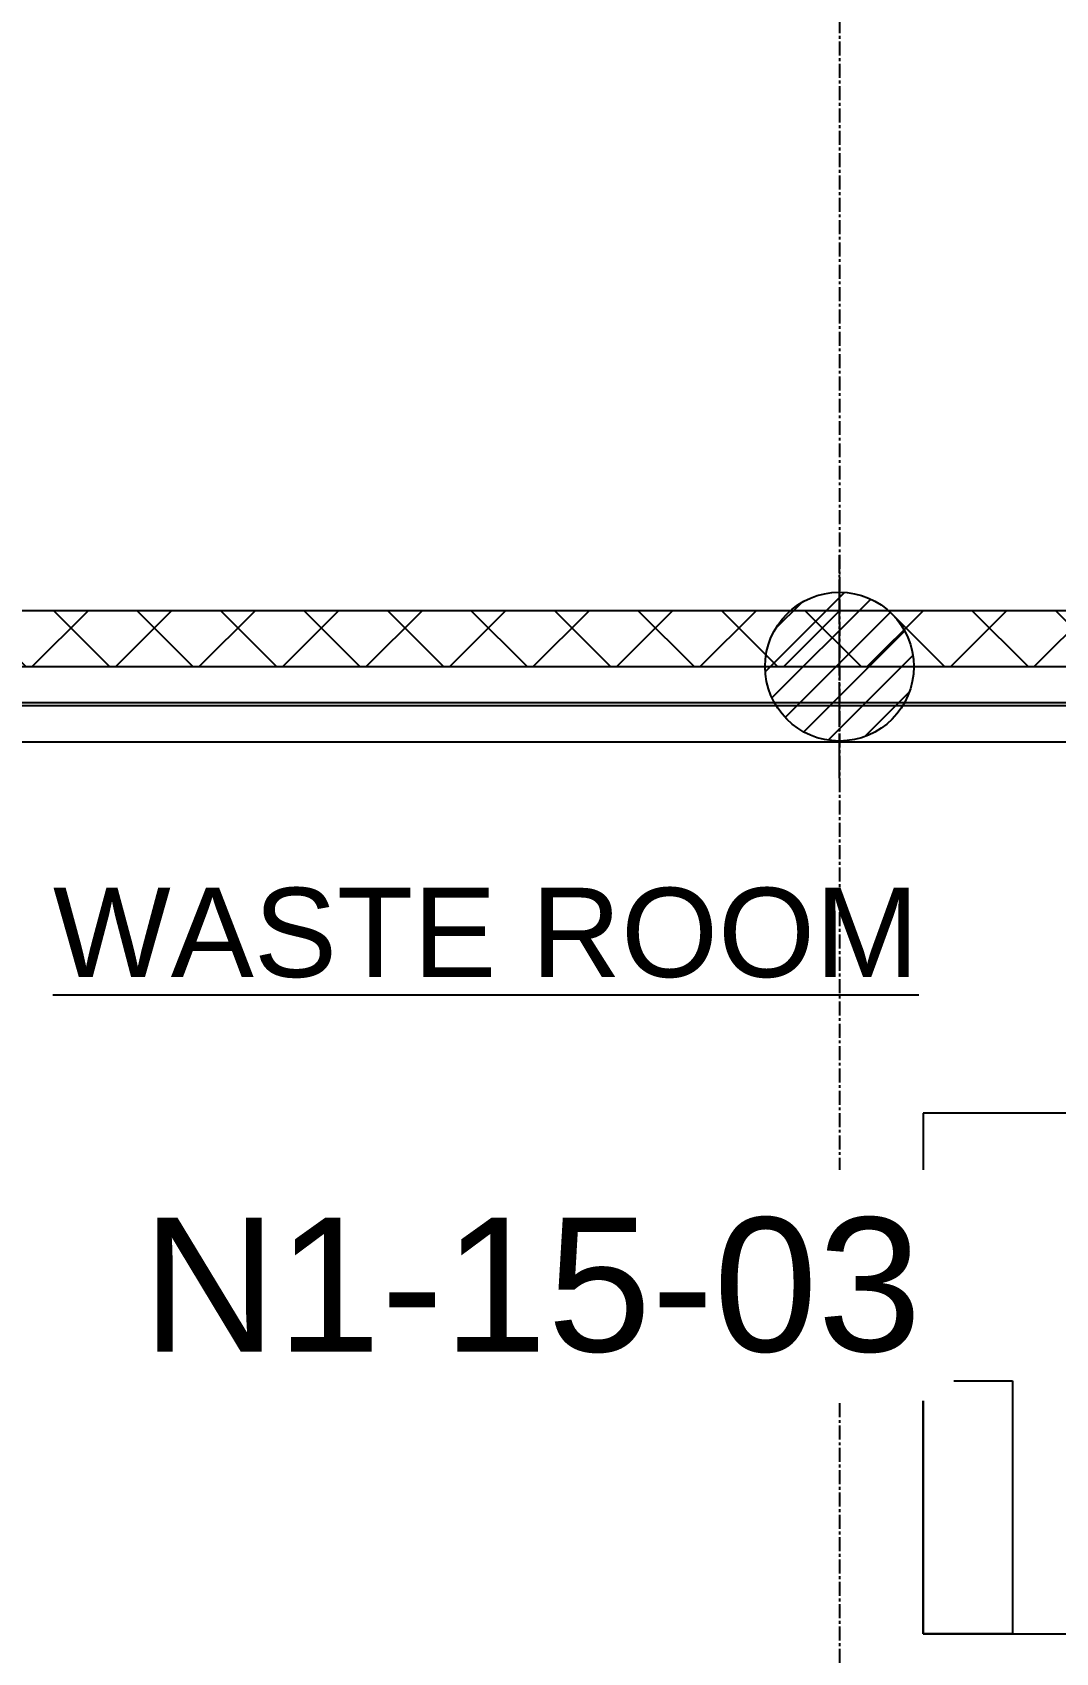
# Model space of a CAD drawing. Header units: millimetres. Extents: x 4080735 to 4152075, y -451436 to -400976.
# Drawn here: x 4106638 to 4109389, y -423312 to -418958 of the extents above; entities that cross this region are included whole.
import ezdxf
from ezdxf.enums import TextEntityAlignment as Align

# ---------------------------------------------------------------- set-up
doc = ezdxf.new("R2010")
doc.units = ezdxf.units.MM
doc.header["$LTSCALE"] = 60
doc.set_wipeout_variables(frame=1)
for name, pattern in [('120', [23, 20, -1, 1, -1]), ('CEN', [62, 60, -1, 0, -1]), ('CENTER', [2, 1.25, -0.25, 0.25, -0.25]), ('HIDDEN', [0.375, 0.25, -0.125])]:
    doc.linetypes.add(name, pattern=pattern)
doc.layers.get('Defpoints').update_dxf_attribs({"color": 140})
for name, color, linetype in [('1CEN', 1, 'CEN'), ('1ST FL FW1-2', 3, 'Continuous'), ('C_TEXT_01', 2, 'Continuous'), ('C_TEXT_CONTAINER NO', 7, 'Continuous'), ('CEN', 1, 'CENTER'), ('DIM-SCALE', 7, 'Continuous'), ('EQUIPMENT', 6, 'Continuous'), ('PILE', 4, 'Continuous')]:
    doc.layers.add(name, color=color, linetype=linetype)
doc.styles.add('Arial', font='arial.ttf')
doc.styles.add('돋움', font='')
doc.styles.get('돋움').set_extended_font_data('Dotum')
doc.dimstyles.new('일반도면_0060', dxfattribs={"dimtxt": 240, "dimasz": 240, "dimexe": 60, "dimexo": 300, "dimgap": 75, "dimtad": 1, "dimdec": 0, "dimzin": 0, "dimdsep": 46, "dimtxsty": '돋움', "dimcen": -300, "dimclrd": 7, "dimclre": 7, "dimclrt": 2, "dimadec": 8, "dimazin": 0, "dimtfac": 1, "dimtdec": 0, "dimtix": 1, "dimtmove": 2, "dimatfit": 3, "dimfxl": 1, "dimtolj": 1, "dimtzin": 0, "dimarcsym": 0})

# ---------------------------------------------------------------- blocks, each defined once
blk = doc.blocks.new('외각')
at = {"color": 8, "linetype": 'HIDDEN', "ltscale": 0.1}
for p, q in [((-15016.00000000172, 5022.101206041465), (-30016.00000000288, 5022.101206041465)), ((-15016.00000000172, 5014.611206041474), (-30016.00000000288, 5014.611206041474))]:
    blk.add_line(p, q, dxfattribs=at)
at = {"color": 8}
blk.add_lwpolyline([(-15016.00000000284, 4916.856206042925), (-30016.00000000284, 4916.856206040829), (-30016.00000000284, 5119.856206041935), (-15016.00000000051, 5119.856206042925)], close=True, dxfattribs=at)
blk = doc.blocks.new('EQ')
at = {"layer": 'EQUIPMENT', "color": 253}
for p, q in [((-4904.999997512437, 20106.63489023224), (-6504.999997512437, 20106.63489023224)), ((-6504.999997512437, 20106.63489023224), (-6504.999997512437, 18706.63489023224)), ((-6504.999997512437, 18706.63489023224), (-6504.999997512437, 19386.63489023224)), ((-6504.999997512437, 19386.63489023224), (-6264.999997512437, 19386.63489023224)), ((-6264.999997512437, 19386.63489023224), (-6264.999997512437, 18706.63489023224)), ((-6504.999997512437, 18706.63489023224), (-4904.999997512437, 18706.63489023224)), ((-6264.999997512437, 18706.63489023224), (-6504.999997512437, 18706.63489023224))]:
    blk.add_line(p, q, dxfattribs=at)
blk = doc.blocks.new('406.9X9')
at = {"layer": 'PILE', "linetype": 'ByBlock'}
h = blk.add_hatch(dxfattribs=at)
h.set_pattern_fill('ANSI31', color=256, scale=500, style=0)
h.set_pattern_definition([(45, (0, 0), (-44.19417382415921, 44.19417382415922), [])])
edge = h.paths.add_edge_path()
edge.add_arc((0, 0), 200, 0, 360)
at = {"layer": 'CEN', "linetype": '120', "ltscale": 0.1}
for p, q in [((-2.041279203118641e-13, -300.0000000002728), (1.36932592852984e-13, 299.9999999997272)), ((-300.0000000006585, -9.311919391659459e-10), (299.9999999993414, -9.314477345508195e-10))]:
    blk.add_line(p, q, dxfattribs=at)
at = {"layer": 'PILE', "linetype": 'ByBlock'}
blk.add_circle((0, 0), 200, dxfattribs=at)
blk = doc.blocks.new('*D63')
at = {"layer": 'Defpoints', "color": 0, "transparency": 16777216}
for p in [(4108807.760404488, -417959.3782484708), (4108807.760404488, -418991.5641726945), (4105807.760404496, -420362.1473873892)]:
    blk.add_point(p, dxfattribs=at)
at = {"layer": 'DIM-SCALE', "color": 7, "lineweight": -2, "transparency": 16777216}
for p, q in [((4105807.760404496, -420062.1473873892), (4105807.760404496, -417899.3782484708)), ((4108807.760404488, -418691.5641726945), (4108807.760404488, -417899.3782484708)), ((4106047.760404496, -417959.3782484708), (4108567.760404488, -417959.3782484708))]:
    blk.add_line(p, q, dxfattribs=at)
at = {"layer": 'DIM-SCALE', "color": 7, "transparency": 16777216}
for points in [[(4106047.760404496, -417919.3782484708), (4106047.760404496, -417999.3782484708), (4105807.760404496, -417959.3782484708)], [(4108567.760404488, -417919.3782484708), (4108567.760404488, -417999.3782484708), (4108807.760404488, -417959.3782484708)]]:
    blk.add_solid(points, dxfattribs=at)
at = {"layer": 'DIM-SCALE', "color": 2, "transparency": 16777216, "insert": (4107307.760404492, -417764.2154262185), "char_height": 240, "attachment_point": 5, "style": '돋움'}
blk.add_mtext('\\A1;3000', dxfattribs=at)

msp = doc.modelspace()

# ---------------------------------------------------------------- block references
at = {"color": 8}
msp.add_blockref('외각', (4129823.760404499, -425782.0035934308), dxfattribs=at)

# ---------------------------------------------------------------- next in the draw order: block references
at = {"layer": 'EQUIPMENT', "color": 3}
msp.add_blockref('EQ', (4115537.760404503, -441968.7822776194), dxfattribs=at)

# ---------------------------------------------------------------- next in the draw order: hatches: boundary and pattern name
at = {"layer": '1ST FL FW1-2'}
h = msp.add_hatch(dxfattribs=at)
h.set_pattern_fill('ANSI37', color=8, scale=50)
h.set_pattern_definition([(45, (-108366.3274922878, 160913.1576123672), (-112.2532015133644, 112.2532015133644), []), (135, (-108366.3274922878, 160913.1576123672), (-112.2532015133644, -112.2532015133644), [])])
h.paths.add_polyline_path([(4114807.760404498, -420662.1473873879), (4114807.7604045, -414662.0035934289), (4120807.760404498, -414662.0035934289), (4120807.760404499, -421902.0035934308), (4120957.760404499, -421902.0035934308), (4120957.760404498, -414512.0035934289), (4114657.7604045, -414512.0035934289), (4114657.760404498, -420512.1473873879), (4099657.760404496, -420512.1473873889), (4099657.760404496, -420662.1473873889)])

# ---------------------------------------------------------------- next in the draw order: linework, layer by layer
at = {"layer": '1CEN', "color": 1, "linetype": 'CENTER', "ltscale": 0.5}
for p, q in [((4108807.760404488, -407162.0759087493), (4108807.760404488, -445662.0759087484)), ((4093807.760404488, -420662.0759087484), (4130807.760404488, -420662.0759087484))]:
    msp.add_line(p, q, dxfattribs=at)
at = {"layer": '1ST FL FW1-2', "color": 8}
msp.add_lwpolyline([(4120957.760404499, -421902.0035934308), (4120957.760404498, -414512.0035934289), (4114657.7604045, -414512.0035934289), (4114657.760404498, -420512.1473873879), (4099657.760404496, -420512.1473873889), (4099657.760404496, -420662.1473873889), (4114807.760404498, -420662.1473873879), (4114807.7604045, -414662.0035934289), (4120807.760404498, -414662.0035934289), (4120807.760404499, -421902.0035934308)], close=True, dxfattribs=at)

# ---------------------------------------------------------------- next in the draw order: block references
at = {"layer": 'DIM-SCALE'}
msp.add_blockref('406.9X9', (4108807.760404496, -420662.1473873889), dxfattribs=at)

# ---------------------------------------------------------------- next in the draw order: texts
at = {"layer": 'C_TEXT_01', "insert": (4106693.500403825, -421256.5602827807), "char_height": 240, "width": 3254.01834164196, "attachment_point": 1, "style": 'Arial'}
msp.add_mtext('{\\LWASTE ROOM}', dxfattribs=at)

# ---------------------------------------------------------------- next in the draw order: dimensions: what is measured, and where the dimension line sits
at = {"layer": 'DIM-SCALE'}
dim = msp.add_linear_dim(base=(4108807.760404488, -417959.3782484708), p1=(4105807.760404496, -420362.1473873892), p2=(4108807.760404488, -418991.5641726945), dimstyle='일반도면_0060', dxfattribs=at)
dim.commit()
dim.dimension.update_dxf_attribs({"geometry": '*D63', "text_midpoint": (4107307.760404492, -417764.2154262185)})

# ---------------------------------------------------------------- next in the draw order: wipeouts: each hides what was drawn before it
msp.add_wipeout([(4106819.738075768, -422635.1265674755), (4109114.848580543, -422635.1265674755), (4109114.848580543, -422015.5140163159), (4106819.738075768, -422015.5140163159)]).dxf.layer = 'C_TEXT_CONTAINER NO'

# ---------------------------------------------------------------- next in the draw order: texts
at = {"layer": 'C_TEXT_CONTAINER NO', "color": 3, "style": 'Arial'}
msp.add_text('N1-15-03', height=360, dxfattribs=at).set_placement((4107980.553901143, -422322.9874133147), align=Align.MIDDLE_CENTER)

doc.saveas('drawing.dxf')
